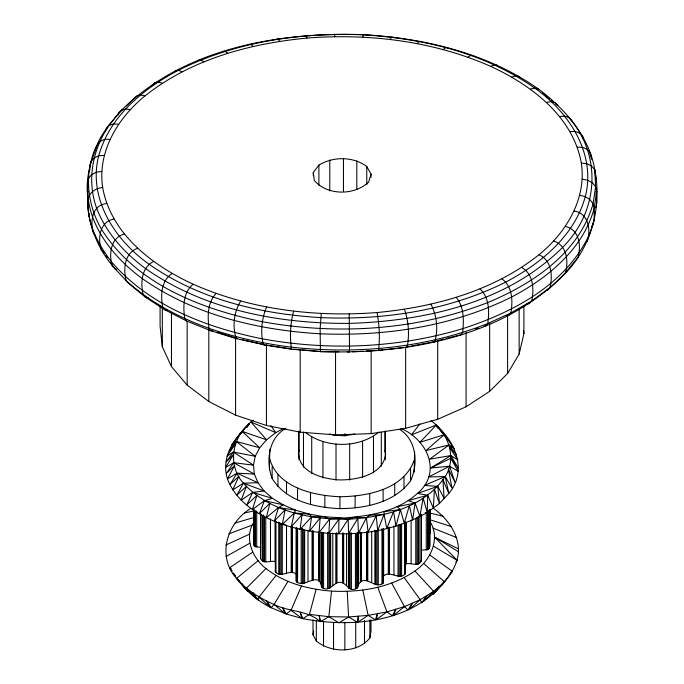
<?xml version="1.0" encoding="UTF-8"?>
<svg xmlns="http://www.w3.org/2000/svg" width="684" height="684" viewBox="0 0 684 684"><rect width="100%" height="100%" fill="white"/><g stroke="black" fill="none" stroke-linecap="round" stroke-linejoin="round"><path stroke-width="1.03" d="M253.379 420.198C233.039 433.878 226.079 464.248 243.418 483.178C269.496 511.957 310.929 519.686 348.165 519.241C383.638 517.292 424.089 507.793 445.181 476.568C457.28 457.741 448.191 432.818 431.005 420.634M238.015 579.391C246.317 591.711 257.996 601.133 271.223 607.76L286.22 613.976L302.832 618.644C350.208 627.775 407.844 623.141 441.855 585.068C450.713 574.953 458.844 562.881 458.485 548.884C457.579 531.998 446.549 517.72 433.203 508.186M425.183 512.752L427.235 512.461L423.139 498.089L419.916 516.283L415.094 503.073L397.002 506.707L400.405 509.529L395.916 526.235L393.582 511.589L386.802 528.433L384.032 514.471L369.933 515.146L366.444 517.737L354.911 517.207L348.165 519.241L338.708 533.845L338.931 519.088L328.884 533.195L329.697 518.934L319.069 532.554L320.138 517.831L309.587 530.964L311.588 516.839L309.356 514.154L295.556 510.161L283.159 504.843L278.491 507.537L274.31 521.054L285.1 509.819L282.33 524.38C329.5 539.343 383.733 537.325 427.235 512.461L427.688 495.267L417.437 493.429C393.565 514.984 360.143 517.095 329.697 518.934L324.156 516.711L309.356 514.154L294.359 513L282.33 524.38C259.766 516.198 236.211 502.603 227.473 478.911C221.753 461.52 230.209 443.907 242.145 431.382L266.563 439.795L275.78 432.639L283.262 428.56M399.807 429.466C416.718 440.197 418.454 464.017 410.58 480.724C394.711 502.629 365.444 508.392 339.939 508.631C315.085 507.571 286.1 501.167 272.147 478.467C265.691 461.17 268.41 438.102 285.912 428.252M269.402 469.822L269.838 449.149M414.162 472.191L414.598 451.508M250.669 508.486C226.874 522.935 216.529 556.297 236.536 578.408C246.633 590.155 259.98 598.338 274.062 604.476C288.879 612.077 307.33 609.991 320.078 621.542L319.154 615.54L320.565 621.619L328.842 616.669L331.526 591.121C360.382 592.575 390.786 587.727 414.932 570.978C430.672 560.521 440.975 538.453 429.783 521.157M321.283 313.52L320.129 328.594L320.403 351.627C405.655 354.449 499.696 338.076 562.658 276.037C590.771 248.882 602.476 207.756 594.738 169.752L591.592 166.05L586.889 163.715L581.332 163.091C572.953 116.434 531.425 85.192 490.847 66.425C433.374 41.006 369.274 33.259 306.954 38.082C249.515 43.545 190.887 59.414 145.051 95.854C118.075 117.768 97.188 151.643 102.668 187.536C111.047 234.193 152.575 265.435 193.153 284.211C250.626 309.63 314.726 317.367 377.046 312.545C434.485 307.082 493.113 291.213 538.949 254.773C565.924 232.868 586.812 198.984 581.332 163.091M302.952 529.057L300.096 529.365L302.012 514.71L291.213 526.868L294.359 513L295.556 510.161L278.491 507.537L266.281 517.72L269.915 503.304L259.347 513.658L264.46 500.611L272.557 498.362L283.159 504.843L264.46 500.611L252.413 509.597L256.91 495.37L246.762 504.92L252.653 492.412L264.058 490.924L272.557 498.362L252.653 492.412L241.11 500.243L246.496 486.247L236.921 495.079L243.418 483.178L257.936 482.733L264.058 490.924L243.418 483.178L232.722 489.915L238.972 476.226L230.098 484.417L237.015 473.174L254.362 474.063L257.936 482.733L237.015 473.174L227.473 478.911L234.578 465.599L226.498 473.243L233.637 462.683L253.448 465.163L254.362 474.063L233.637 462.683L225.515 467.565L233.441 454.689L226.216 461.871L233.372 452.021L255.235 456.305L259.646 447.764L266.563 439.795L250.925 422.002L275.78 432.639L270.881 425.722M87.868 190.947C85.261 219.119 96.435 247.753 115.015 268.761L116.725 269.334M593.678 220.744L593.079 224.737L591.831 226.173M594.721 213.759L595.02 211.758M383.22 576.193C390.137 569.61 398.858 580.93 405.244 573.842L405.364 522.157M370.984 619.738L370.984 631.418L369.873 637.95C357.356 653.485 331.073 653.246 316.316 640.994L313.016 634.718L313.657 630.981M444.497 581.802L433.665 591.344L433.075 594.447L439.077 586.573L434.537 592.883L444.497 581.802L423.55 563.385M358.502 532.451L358.502 584.469L357.467 587.898C347.72 594.362 346.634 579.16 336.99 582.836C332.176 585.256 327.978 592.053 321.66 587.317C319.556 570.208 304.671 588.308 296.676 581.964L296.24 581.272L296.377 527.458M400.841 428.381C427.081 439.453 442.599 472.242 417.437 493.429L437.811 486.35L444.13 498.465L442.933 479.561L448.824 493.446L439.427 503.484L427.235 512.461M362.717 37.116L363.597 34.67C424.935 38.313 487.521 53.181 538.402 88.963C567.31 110.688 593.721 141.597 595.841 179.199M260.484 547.397L254.525 546.396L253.525 543.378L253.687 509.742M429.603 533.862L430.475 532.52L430.475 510.23M118.17 114.955L118.563 113.253C181.098 48.658 277.165 31.857 363.597 34.67M160.09 305.987L160.09 326.157L162.33 346.72L171.47 366.633L187.168 385.135L208.817 401.517L235.578 415.137L266.435 425.482L300.19 432.16L335.553 434.904L371.164 433.613L405.655 428.329L437.7 419.275L466.069 406.775L489.667 391.325L507.596 373.507L519.156 354.021L523.91 333.604L523.91 306.004M105.498 131.285L106.114 128.703L118.563 113.253L122.427 109.628M95.794 149.257C99.821 133.902 111.911 122.47 121.342 110.261L125.497 108.978L130.405 109.594M587.137 241.426L594.174 220.282L594.174 208.389L596.73 191.34L595.619 186.775L594.738 169.752M595.619 207.765L596.73 203.233L596.097 191.161M276.003 575.518L259.048 597.064L258.253 600.167L252.729 592.669L256.791 598.953L246.42 588.283L265.948 568.541C284.561 583.17 308.296 589.266 331.526 591.121M287.947 581.417L274.062 604.476L284.971 613.462L282.543 607.392L286.22 613.976L291.033 610.316L301.909 618.387L300.25 612.368L302.832 618.644L309.467 614.42L316.119 589.334M265.948 568.541C252.139 557.982 243.872 537.487 253.995 521.764M293.633 311.194C290.358 323.447 289.58 336.742 291.564 349.199L320.403 351.627L338.802 351.781M371.053 174.138L368.676 182.064C354.235 195.607 327.516 195.769 314.281 180.473L313.306 172.445L318.898 165.075C333.373 156.337 352.987 156.362 366.769 166.477L371.053 174.138L371.053 177.318M421.506 515.061L421.506 550.098L427.509 549.688L429.048 548.568L429.8 546.26L429.8 510.161M95.444 150.249C89.373 165.109 85.423 181.662 87.937 197.693M299.301 450.38L298.515 452.286C298.361 473.02 324.045 479.399 340.76 479.937C357.971 479.8 383.664 474.457 385.648 453.714L384.759 450.816M269.402 457.929C277.217 487.598 313.212 495.618 339.939 496.738C367.462 496.422 403.534 489.436 414.162 460.298M291.033 610.316L301.447 586.068M406.347 522.362L406.347 563.761L405.381 564.103C410.494 561.88 418.471 567.711 421.361 560.803L421.361 515.155M266.64 307.031C261.562 318.641 260.313 332.715 263.408 344.864L291.564 349.199M275.224 521.276L275.224 561.615C270.411 560.222 262.733 564.813 260.527 558.178L260.869 513.941M390.367 39.433L391.487 37.193L392.436 37.098M444.061 581.297L441.855 585.068L452.38 571.345L429.817 555.057M240.665 301.088C233.877 311.836 232.158 326.901 236.322 338.666L264.896 344.856L242.401 339.709M455.929 561.915L457.083 560.264L434.673 537.188L458.485 548.884M246.625 427.509L249.463 423.567L239.503 434.648L241.828 432.604M358.502 584.469C364.94 573.525 374.858 589.42 382.937 583.375L383.442 582.7L383.442 528.552M246.719 427.517L249.121 424.362M419.899 423.883L411.443 434.862L436.307 425.029L442.522 433.1L437.615 426.636C456.502 443.446 466.933 472.028 448.824 493.446L445.181 476.568L428.765 476.91L449.576 466.214L458.203 471.37L450.85 458.246L430.552 468.061L449.576 466.214L455.142 482.639L448.362 469.087L451.979 488.043L445.181 476.568L424.354 485.46L437.811 486.35L439.427 503.484L434.434 489.325L433.331 507.973L427.688 495.267L408.22 500.585L415.094 503.073L412.589 520.114L409.383 505.587L404.253 523.174L400.405 509.529L384.1 511.606L384.032 514.471L377.688 530.639L376.217 515.916L368.06 531.913L366.444 517.737L358.433 533.195L357.809 518.446L348.566 533.52L348.165 519.241L339.495 517.737L324.156 516.711L311.588 516.839L300.096 529.365M216.058 293.453C207.329 302.73 207.517 316.572 209.005 328.397L210.663 330.697L236.322 338.666M562.658 276.037L577.886 257.594C581.417 245.992 579.399 229.431 565.377 226.413M417.36 43.596L419.104 41.45L420.592 41.433M174.198 72.068L175.249 70.82L178.396 70.281C235.322 41.852 300.054 32.165 363.195 34.816C423.37 38.381 484.776 52.976 534.7 88.082C568.772 111.919 596.388 153.669 585.282 196.659C574.432 236.16 540.531 263.844 505.604 282.159C448.678 310.587 383.946 320.274 320.805 317.624C260.63 314.059 199.224 299.464 149.3 264.357C115.228 240.52 87.612 198.77 98.718 155.781C109.568 116.28 143.469 88.595 178.396 70.281L182.098 71.777M274.062 604.476L271.223 607.76L266.555 600.766L269.778 606.922L259.048 597.064M152.301 85.38L154.661 82.73L158.192 81.96L162.364 83.191M547.388 290.367L565.437 273.044C568.686 261.382 567.027 245.214 553.595 241.033M193.153 284.211C183.055 292.436 182.936 306.859 184.825 318.633L186.775 321.061L210.663 330.697L213.134 330.953M414.932 570.978L433.665 591.344L423.259 601.672L426.927 595.516L421.677 602.835L420.198 599.697L404.21 577.612M126.292 106.003L136.612 95.931L140.485 94.922L145.051 95.854M433.665 591.344L420.198 599.697L409.502 609.205L412.332 603.151L407.989 610L404.475 606.605L391.71 583.11M253.687 542.651L254.397 542.036M443.335 49.539L445.686 47.529L447.678 47.632M305.124 432.202C325.533 448.396 358.732 448.55 378.962 432.006M246.42 588.283L247.693 591.421L241.478 583.349L246.385 589.813L236.536 578.408L258.09 560.675M172.265 273.497C160.996 280.602 160.466 295.582 162.758 307.321L164.989 309.886L186.775 321.061M420.198 599.697L404.475 606.605L393.693 615.241L395.72 609.247L392.394 615.711L386.964 611.889L377.773 587.317M450.072 573.149L452.38 571.345M404.475 606.605L386.964 611.889L376.303 619.601L377.559 613.634L375.362 619.832L368.154 615.378L348.592 616.985L328.842 616.669L309.467 614.42M232.15 570.926L229.696 567.703L252.644 552.168M153.669 261.459C141.417 267.401 140.425 282.902 143.127 294.607L145.598 297.335L164.989 309.886L167.494 310.374M386.964 611.889L368.154 615.378L357.86 622.158L358.373 616.181L357.356 622.226L348.592 616.985L347.241 591.378M467.941 57.182L470.866 55.344L473.337 55.601M430.552 468.061L450.884 455.578L457.921 459.956L449.465 447.319L456.117 454.356L449.055 444.968L426.064 450.482L444.155 434.691L447.464 438.042L443.232 433.81M348.592 616.985L338.922 622.825L328.842 616.669M226.079 556.494L249.771 543.241M137.621 248.249C124.548 253.029 123.111 268.983 126.181 280.662L128.866 283.561L145.598 297.335L148.377 297.993M490.847 66.425L494.301 64.8L497.225 65.236M225.797 545.088L249.549 534.17M124.343 234.056C110.603 237.673 108.765 254.046 112.15 265.674L128.866 283.561M228.858 533.811L251.986 525.201M113.997 219.077C99.736 221.548 97.581 238.288 101.232 249.848L104.225 253.131M475.414 329.047L478.338 328.004M511.735 77.138L515.668 75.762L519.011 76.411L520.122 77.694M275.293 570.986L275.336 571.721C281.235 578.98 290.144 568.19 296.702 574.543M235.176 523.004L254.038 517.472M106.738 203.499C92.075 204.858 89.732 221.941 93.571 233.398L94.802 234.8M411.067 346.138L432.981 341.94L443.942 338.982M445.934 338.443L461.127 334.767L462.632 332.518C463.932 320.668 464.239 307.107 456.228 297.352M530.331 89.176L534.7 88.082L538.402 88.963M244.573 512.966L254.525 510.794M526.689 304.141L529.339 303.568L531.699 300.926L549.97 287.554C552.869 275.857 551.646 260.117 538.949 254.773M102.668 187.536C95.76 188.023 88.612 192.768 88.159 200.164C86.594 222.745 97.88 243.914 111.15 261.399C149.001 305.799 206.294 327.482 262.075 338.794C328.679 350.969 398.233 348.165 463.154 328.525C512.649 312.443 564.001 285.502 588.206 237.04C590.48 226.233 586.675 212.673 574.141 211.091M406.894 346.942L408.981 346.54M329.534 433.904L333.544 435.144L344.856 435.785L354.739 434.058M506.656 315.837L508.751 315.478L510.854 312.981L531.699 300.926C534.204 289.204 533.434 273.942 521.635 267.435M546.379 102.378L551.116 101.591L555.134 102.737L557.819 105.635L555.399 103.643M101.83 171.41L96.256 172.223L91.536 174.728L88.381 178.533C82.482 219.171 111.082 255.85 142.255 278.568C194 314.956 257.654 330.081 320.035 333.783C385.485 336.528 452.586 326.482 511.589 297.018C547.79 278.037 582.93 249.335 594.174 208.389L593.079 203.746L595.619 186.775L592.464 182.867L587.744 180.217L582.169 179.217M198.086 60.372L200.797 60.03L204.003 61.757M484.101 326.157L485.914 325.926L487.726 323.558L510.854 312.981C512.949 301.225 512.624 286.511 501.902 278.85M378.893 350.37L383.04 349.875M385.118 349.627L407.083 347.198C409.648 334.886 408.622 321.215 404.406 309.271M559.657 116.571L564.71 116.118L568.985 117.537L571.85 120.623M104.233 155.336L98.718 155.781L94.05 157.97L90.921 161.561L89.826 166.024L89.826 169.983M222.873 51.531L225.121 51.351L227.772 53.275M352.551 351.79L363.093 351.251M366.256 351.089L376.807 350.55M249.267 44.409L251.019 44.366L253.08 46.444M432.981 341.94L434.733 341.889C438.384 329.936 436.896 315.367 430.92 304.183M570.003 131.559L575.287 131.448L579.775 133.166L582.768 136.449L583.401 139.057M109.859 139.536C96.7 136.988 93.785 152.233 90.921 161.561C85.355 184.372 89.698 208.586 101.232 228.866C135.825 284.048 201.31 309.185 262.425 321.745C337.383 335.314 416.479 330.432 487.726 302.567C532.648 283.911 579.117 253.08 593.079 203.746L589.95 199.625L585.282 196.659L579.767 195.291M282.33 524.38L285.382 524.397M347.267 351.918L349.524 352.098L349.216 313.973M276.917 39.099L278.149 39.159L279.594 41.356M577.262 147.137L582.717 147.385L587.342 149.411L590.429 152.9L591.515 159.295M118.623 124.223L113.441 123.941L109.047 125.514C92.451 149.334 86.577 180.576 96.658 208.184C106.063 232.996 124.591 252.977 145.598 268.632C204.687 309.861 278.568 323.865 349.524 323.395C425.482 320.958 507.203 302.773 562.658 247.334C598.389 211.775 602.595 156.055 568.985 117.537M293.564 349.199L299.849 349.729M301.943 349.9L320.805 351.482M265.914 345.01L291.495 348.951M305.449 35.679L306.141 35.807L306.954 38.082M377.859 350.499L378.551 350.618C379.988 338.041 379.423 325.02 377.046 312.545M429.484 512.949L442.89 516.206M217.17 332.202L237.305 338.46M429.962 519.737L451.278 526.535M433.117 528.159L456.527 537.538M433.562 546.242L457.083 560.264M434.673 537.188L458.451 551.74M229.696 567.703L231.192 568.789M542.489 93.015L549.748 98.992M551.364 100.326L552.98 101.651M126.181 280.662C171.376 321.147 231.808 339.486 290.931 347.13C357.125 354.474 425.491 348.036 487.726 323.558C489.419 311.759 489.462 297.617 479.997 288.87M429.065 544.891L429.8 546.26M236.536 578.408L239.845 581.768M334.476 34.2L334.784 36.662M235.681 576.039L233.116 573.055L235.561 576.227M450.85 458.246L458.451 468.514L450.884 455.578L429.637 459.161L449.055 444.968L454.304 448.747L444.155 434.691L419.942 442.3L436.307 425.029L437.58 428.167M106.029 255.739L107.226 257.475M110.817 262.682L112.014 264.426M113.211 266.161L115.015 268.761M589.805 153.643L591.515 157.32M421.087 560.085L421.361 560.803M430.475 532.52L429.954 530.186L429.954 510.016M362.811 590.095L368.154 615.378M523.568 330.517L523.91 333.604M383.373 581.964L383.442 582.7M89.1 213.357L89.262 216.546M519.156 308.373L519.156 354.021M507.596 316.188L507.596 373.507M489.667 323.378L489.667 391.325M466.069 332.467L466.069 406.775M437.7 340.717L437.7 419.275M430.313 509.896L430.313 533.246M429.714 509.435L429.714 545.524M429.048 510.358L429.048 548.568M428.509 511.016L428.509 549.235M427.509 511.478L427.509 549.688M426.26 512.684L426.26 549.842M421.087 514.436L421.053 561.513M419.104 515.813L419.104 563.582M418.232 516.343L418.232 564.12M417.035 517.66L417.035 564.368M415.769 518.643L415.769 564.291M411.118 520.165L411.118 563.684M410.58 468.839L410.58 480.724M405.809 522.473L405.809 563.872M405.655 347.652L405.655 428.329M405.244 521.824L405.244 573.842M404.569 522.448L404.569 574.466M403.996 476.765L403.996 488.65M401.611 524.064L401.611 576.082M400.491 524.423L400.491 576.441M399.225 524.448L399.225 576.467M398.062 525.201L398.062 576.159M394.711 483.725L394.711 495.609M393.958 525.928L393.958 574.757M389.384 527.27L389.384 573.979L388.281 574.132L388.281 527.424M388.803 527.279L388.803 573.987M385.272 431.04L385.272 459.819M385.007 431.672L385.007 450.859M383.638 529.254L383.638 575.962M383.108 489.419L383.108 501.304M382.937 529.228L382.937 583.375M381.963 528.638L381.963 583.845M381.304 432.194L381.304 466.3M378.278 529.647L378.278 584.854M377.029 530.852L377.029 584.991M375.807 530.647L375.807 584.786M374.866 530.151L374.866 584.29M373.49 436.537L373.49 472.772M371.711 531.271L371.711 582.229M371.164 350.807L371.164 433.613M369.873 619.901L369.873 637.95M369.719 493.591L369.719 505.485M367.778 531.836L367.778 580.665M367.222 531.742L367.222 580.579M366.769 166.477L366.769 184.518M366.65 531.784L366.65 580.613M364.512 620.379L364.512 643.729M362.597 441.3L362.597 477.543M361.255 532.699L361.255 581.528L360.357 581.93L360.357 532.032M360.733 532.845L360.733 581.674M357.792 533.05L357.792 587.188M357.467 532.699L357.467 587.898M356.817 160.843L356.817 189.502M356.629 533.246L356.629 588.454M355.731 622.414L355.731 647.893M355.441 533.529L355.441 588.727M355.116 496.071L355.116 507.956M351.405 532.768L351.405 589.027M350.14 532.674L350.14 588.941M349.678 443.882L349.678 480.125M349.079 533.323L349.079 588.531M348.455 532.682L348.455 587.889M346.566 533.34L346.566 585.359M344.856 433.647L344.856 435.785M344.856 622.201L344.856 649.8M343.659 533.281L343.659 583.178M343.471 158.526L343.471 191.435M343.171 533.092L343.171 582.99M342.607 533.033L342.607 582.93M339.939 496.738L339.939 508.631M336.99 532.939L336.99 582.836L335.912 583.05L335.912 533.152M336.417 532.981L336.417 582.879M336.015 444.036L336.015 480.279M335.553 351.037L335.553 434.904M333.544 622.62L333.544 649.159M332.8 533.118L332.8 585.136M330.663 533.46L330.663 587.599M329.979 533.016L329.979 588.214M329.782 160.047L329.782 190.836M328.876 533.392L328.876 588.591M327.61 532.374L327.61 588.642M324.857 495.575L324.857 507.468M323.6 533.007L323.6 588.206M323.523 621.645L323.523 646.064M322.933 441.744L322.933 477.988M322.446 532.691L322.446 587.889M321.66 532.109L321.66 587.317M321.412 532.451L321.412 586.598M320.967 532.896L320.967 583.854M319.368 532.426L319.368 581.255M319.009 532.161L319.009 580.998M318.898 165.075L318.898 185.244M318.505 531.998L318.505 580.836M316.316 620.824L316.316 640.994M313.306 172.445L313.306 175.634M313.204 530.912L313.204 579.741L312.075 579.758L312.075 530.921M313.016 619.849L313.016 634.718M312.639 530.852L312.639 579.681M311.724 437.23L311.724 473.473M310.519 492.625L310.519 504.51M307.997 530.228L307.997 581.186M304.645 530.066L304.645 583.144M303.662 529.467L303.662 583.606M303.474 432.006L303.474 467.189M302.413 528.57L302.413 583.768M301.182 529.45L301.182 583.589M300.19 349.353L300.19 432.16M298.993 430.946L298.993 459.734M298.728 431.587L298.728 451.842M297.557 488.017L297.557 499.91M297.6 528.322L297.6 582.469M296.676 527.817L296.676 581.964M296.24 528.193L296.24 581.272M292.248 525.851L292.248 572.559M291.735 526.757L291.735 572.405M291.162 526.723L291.162 572.371M286.536 481.955L286.536 493.848M286.519 525.226L286.519 573.004M282.287 524.371L282.287 574.269M281.098 523.576L281.098 574.534M279.833 522.448L279.833 574.466M278.747 522.054L278.747 574.073M277.943 474.705L277.943 486.589M275.951 521.413L275.951 572.363M275.336 520.763L275.336 571.721M272.147 466.574L272.147 478.467M270.471 518.925L270.471 561.384M266.435 344.804L266.435 425.482M265.768 517.249L265.768 561.838M264.494 516.232L264.494 561.88M263.331 514.881L263.331 561.59M262.511 515.377L262.511 561.025M260.758 514.308L260.758 558.896M260.527 513.59L260.527 558.178M256.714 510.974L256.714 547.063M255.483 510.786L255.483 546.884M254.525 510.298L254.525 546.396M254.046 509.614L254.046 545.712M253.525 509.409L253.525 543.378M235.578 338.7L235.578 415.137M208.817 329.329L208.817 401.517M187.168 321.437L187.168 385.135M171.47 312.494L171.47 366.633M162.33 307.441L162.33 346.72M255.235 456.305L253.448 465.163L233.372 452.021L226.917 456.185L235.604 443.831L229.268 450.645L236.237 441.488L259.646 447.764L242.145 431.382L231.619 445.104L236.237 441.488L255.235 456.305"/></g></svg>
